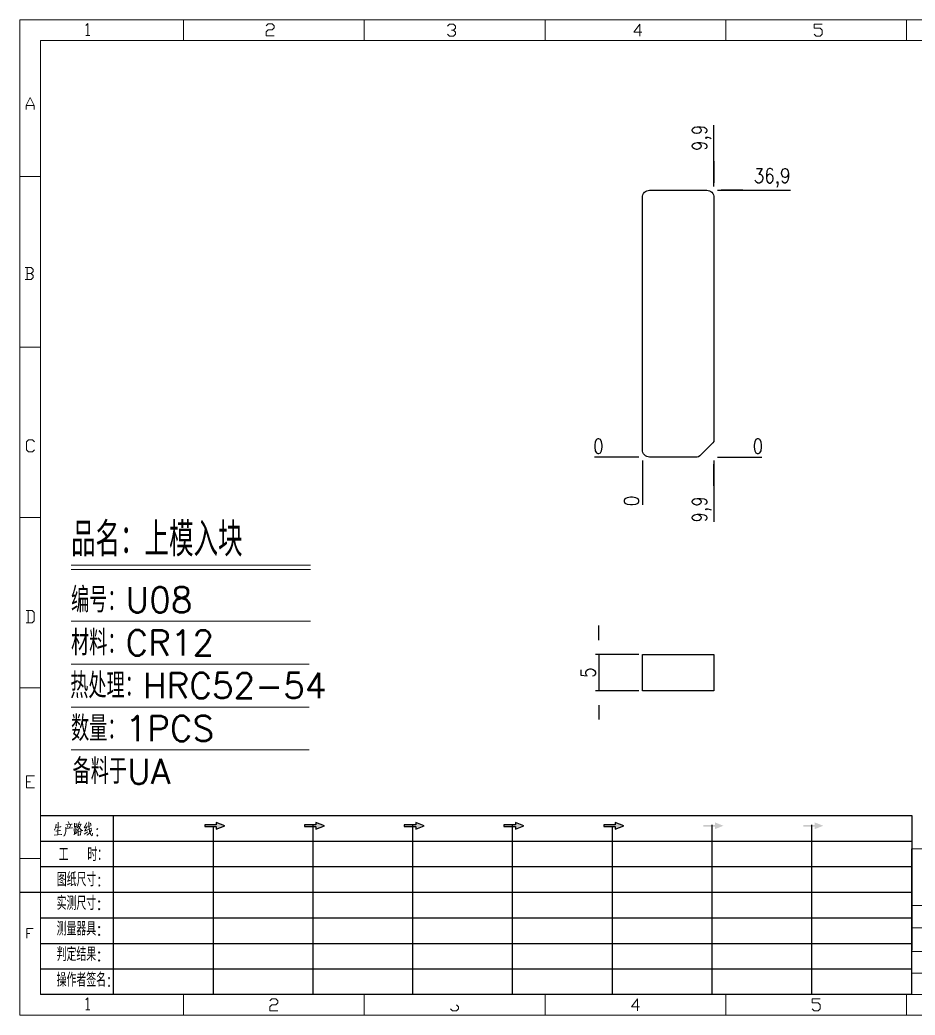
# Model space of a CAD drawing. Header units: millimetres. Extents: x 88508 to 142116, y -5268 to 20283.
# Drawn here: x 97445.1 to 97568.9, y 18138.7 to 18276.3 of the extents above; entities that cross this region are included whole.
import ezdxf
from ezdxf.enums import TextEntityAlignment as Align

# ---------------------------------------------------------------- set-up
doc = ezdxf.new("R2010")
doc.units = ezdxf.units.MM
for name, color, linetype in [('DIM', 4, 'Continuous'), ('MATER', 8, 'Continuous'), ('PPS_P', 2, 'Continuous')]:
    doc.layers.add(name, color=color, linetype=linetype)
doc.styles.add('chinesef_fs', font='simplex.shx', dxfattribs={"bigfont": 'gbcbig.shx'})
doc.styles.add('GBENOR_', font='gbenor.shx', dxfattribs={"bigfont": 'gbcbig'})
doc.styles.get("Standard").update_dxf_attribs({"font": 'txt.shx', "width": 0.85, "bigfont": 'ctxt.shx'})
doc.styles.add('TXT', font='txt.shx', dxfattribs={"width": 0.8, "bigfont": 'ctxt.shx'})
doc.dimstyles.new('T-2-WX', dxfattribs={"dimtxt": 2, "dimasz": 2, "dimexe": 0.5, "dimexo": 0.5, "dimgap": 0.5, "dimtad": 1, "dimtxsty": 'Standard', "dimblk": 'OPEN30', "dimcen": 0, "dimazin": 3, "dimtfac": 1, "dimtmove": 0, "dimatfit": 3, "dimldrblk": 'OPEN30', "dimlwd": -1, "dimlwe": -1})

# ---------------------------------------------------------------- blocks, each defined once
blk = doc.blocks.new('*D9627')
at = {"layer": 'Defpoints', "color": 0}
for p in [(97531.22, 18188.52), (97525.22, 18183.52), (97531.22, 18183.52)]:
    blk.add_point(p, dxfattribs=at)
at = {"layer": 'DIM', "color": 0}
for p, q in [((97525.22, 18190.52), (97525.22, 18192.52)), ((97530.72, 18188.52), (97524.72, 18188.52)), ((97525.22, 18188.52), (97525.22, 18183.52)), ((97530.72, 18183.52), (97524.72, 18183.52)), ((97525.22, 18181.52), (97525.22, 18179.52))]:
    blk.add_line(p, q, dxfattribs=at)
at = {"layer": 'DIM', "color": 0, "insert": (97523.72, 18186.02), "char_height": 2, "attachment_point": 5, "rotation": 90}
blk.add_mtext('5', dxfattribs=at)
blk = doc.blocks.new('_Open30')
blk = doc.blocks.new('*D9628')
at = {"layer": 'Defpoints', "color": 0}
for p in [(97531.22, 18215.83), (97541.12, 18215.83), (97546.12, 18215.83)]:
    blk.add_point(p, dxfattribs=at)
at = {"layer": 'DIM', "color": 0}
blk.add_line((97541.62, 18215.83), (97547.75, 18215.83), dxfattribs=at)
at = {"layer": 'DIM', "color": 0, "insert": (97547.19, 18217.33), "char_height": 2, "attachment_point": 5}
blk.add_mtext('0', dxfattribs=at)
blk = doc.blocks.new('*D9629')
at = {"layer": 'Defpoints', "color": 0}
for p in [(97541.12, 18252.73), (97546.12, 18252.73), (97531.22, 18215.83)]:
    blk.add_point(p, dxfattribs=at)
at = {"layer": 'DIM', "color": 0}
for p, q in [((97541.62, 18252.73), (97545.12, 18252.73)), ((97545.12, 18252.73), (97542.12, 18252.73)), ((97542.12, 18252.73), (97551.72, 18252.73))]:
    blk.add_line(p, q, dxfattribs=at)
at = {"layer": 'DIM', "color": 0, "insert": (97549.17, 18254.42), "char_height": 2, "attachment_point": 5}
blk.add_mtext('36,9', dxfattribs=at)
blk = doc.blocks.new('*D9630')
at = {"layer": 'Defpoints', "color": 0}
for p in [(97526.22, 18215.83), (97531.22, 18215.83), (97531.22, 18215.83)]:
    blk.add_point(p, dxfattribs=at)
at = {"layer": 'DIM', "color": 0}
blk.add_line((97530.72, 18215.83), (97524.59, 18215.83), dxfattribs=at)
at = {"layer": 'DIM', "color": 0, "insert": (97525.15, 18217.33), "char_height": 2, "attachment_point": 5}
blk.add_mtext('0', dxfattribs=at)
blk = doc.blocks.new('*D9631')
at = {"layer": 'Defpoints', "color": 0}
for p in [(97531.22, 18215.83), (97541.12, 18215.83), (97541.12, 18210.83)]:
    blk.add_point(p, dxfattribs=at)
at = {"layer": 'DIM', "color": 0}
for p, q in [((97541.12, 18215.33), (97541.12, 18211.83)), ((97541.12, 18211.83), (97541.12, 18214.83)), ((97541.12, 18214.83), (97541.12, 18206.85))]:
    blk.add_line(p, q, dxfattribs=at)
at = {"layer": 'DIM', "color": 0, "insert": (97539.43, 18208.59), "char_height": 2, "attachment_point": 5, "rotation": 90}
blk.add_mtext('9,9', dxfattribs=at)
blk = doc.blocks.new('*D9632')
at = {"layer": 'Defpoints', "color": 0}
for p in [(97531.22, 18215.83), (97531.22, 18215.83), (97531.22, 18210.83)]:
    blk.add_point(p, dxfattribs=at)
at = {"layer": 'DIM', "color": 0}
blk.add_line((97531.22, 18215.33), (97531.22, 18209.2), dxfattribs=at)
at = {"layer": 'DIM', "color": 0, "insert": (97529.72, 18209.76), "char_height": 2, "attachment_point": 5, "rotation": 90}
blk.add_mtext('0', dxfattribs=at)
blk = doc.blocks.new('*D9633')
at = {"layer": 'Defpoints', "color": 0}
for p in [(97541.12, 18257.73), (97541.12, 18252.73), (97531.22, 18215.83)]:
    blk.add_point(p, dxfattribs=at)
at = {"layer": 'DIM', "color": 0}
for p, q in [((97541.12, 18253.73), (97541.12, 18261.71)), ((97541.12, 18253.23), (97541.12, 18256.73)), ((97541.12, 18256.73), (97541.12, 18253.73))]:
    blk.add_line(p, q, dxfattribs=at)
at = {"layer": 'DIM', "color": 0, "insert": (97539.43, 18259.97), "char_height": 2, "attachment_point": 5, "rotation": 90}
blk.add_mtext('9,9', dxfattribs=at)
blk = doc.blocks.new('U40')
for points in [[(351.8, 337.7), (351.8, 333.2), (367, 339.3), (351.8, 345.3), (351.8, 340.8), (331.2, 340.8), (331.2, 337.7)], [(545.7, 339.3), (530.6, 345.3), (530.6, 340.8), (509.9, 340.8), (509.9, 337.7), (530.6, 337.7), (530.6, 333.2)], [(724.5, 339.3), (709.3, 345.3), (709.3, 340.8), (688.7, 340.8), (688.7, 337.7), (709.3, 337.7), (709.3, 333.2)], [(903.3, 339.3), (888.1, 345.3), (888.1, 340.8), (867.5, 340.8), (867.5, 337.7), (888.1, 337.7), (888.1, 333.2)], [(1082.1, 339.3), (1066.9, 345.3), (1066.9, 340.8), (1046.3, 340.8), (1046.3, 337.7), (1066.9, 337.7), (1066.9, 333.2)], [(1245.7, 337.7), (1245.7, 333.2), (1260.9, 339.3), (1245.7, 345.3), (1245.7, 340.8), (1225.1, 340.8), (1225.1, 337.7)], [(1424.5, 337.7), (1424.5, 333.2), (1439.7, 339.3), (1424.5, 345.3), (1424.5, 340.8), (1403.8, 340.8), (1403.8, 337.7)]]:
    blk.add_hatch(color=3).paths.add_polyline_path(points)
at = {"color": 254, "lineweight": 18}
for p, q in [((0, 1783.5), (0, 0)), ((0, 1783.5), (2530.2, 1783.5)), ((941.1, 1783.5), (941.1, 1746.5)), ((1265.1, 1783.5), (1265.1, 1746.5)), ((1589.1, 1783.5), (1589.1, 1746.5)), ((37, 37), (37, 1746.5)), ((37, 1746.5), (2493.2, 1746.5)), ((0, 1502.7), (37, 1502.7)), ((0, 1197.2), (37, 1197.2)), ((0, 891.7), (37, 891.7)), ((0, 586.3), (37, 586.3)), ((1598.1, 298), (2493.2, 298)), ((0, 280.8), (37, 280.8)), ((1598.2, 196.6), (2493.2, 196.6)), ((2493.2, 156.4), (1598.2, 156.4)), ((2493.2, 114.1), (1598.2, 114.1)), ((2493.2, 75), (1598.2, 75)), ((37, 37), (2493.2, 37)), ((941.1, 0), (941.1, 37)), ((1265.1, 0), (1265.1, 37)), ((1589.1, 0), (1589.1, 37)), ((0, 0), (2530.2, 0))]:
    blk.add_line(p, q, dxfattribs=at)
at = {"color": 254, "linetype": 'Continuous', "lineweight": 18}
for p, q in [((293.1, 1783.5), (293.1, 1746.5)), ((617.1, 1783.5), (617.1, 1746.5)), ((1598.1, 298), (1598.1, 37)), ((1598.2, 298), (1598.2, 37)), ((293.1, 0), (293.1, 37)), ((617.1, 0), (617.1, 37))]:
    blk.add_line(p, q, dxfattribs=at)
for p, q in [((38, 357.6), (1598.2, 357.6)), ((1598.2, 357.6), (1598.2, 116.2)), ((38, 311.8), (1598.2, 311.8)), ((37.1, 266), (1598.2, 266)), ((0.1, 220.2), (1598.2, 220.2)), ((37.1, 174.4), (1598.2, 174.4)), ((37.1, 128.6), (1598.2, 128.6)), ((37.1, 82.8), (1598.2, 82.8))]:
    blk.add_line(p, q)
at = {"color": 254}
for p, q in [((167.8, 37), (167.8, 357.6)), ((525.5, 37), (525.5, 340.8)), ((704.3, 37), (704.3, 340.8)), ((883.1, 37), (883.1, 340.8)), ((1240.6, 37), (1240.6, 340.8)), ((1419.4, 37), (1419.4, 340.8)), ((346.7, 37), (346.7, 337.9)), ((1061.9, 37), (1061.9, 337.7)), ((1598.2, 37), (38, 37))]:
    blk.add_line(p, q, dxfattribs=at)
at = {"color": 92, "lineweight": 18}
for points in [[(118.3, 1773.7), (121.9, 1777.3), (121.9, 1755.8)], [(441.4, 1773.1), (445, 1776.7), (452.2, 1776.7), (455.8, 1773.1), (455.8, 1769.5), (452.2, 1765.9), (445, 1765.9), (441.4, 1762.3), (441.4, 1755.1), (455.8, 1755.1)], [(766.4, 1772.4), (770, 1776), (777.2, 1776), (780.8, 1772.4), (780.8, 1768.8), (777.2, 1765.2), (773.6, 1765.2)], [(1114.4, 1761.4), (1100, 1761.4), (1110.8, 1775.8), (1110.8, 1754.2)], [(1423.4, 1757.7), (1427, 1754.1), (1434.2, 1754.1), (1437.8, 1757.7), (1437.8, 1764.9), (1434.2, 1768.5), (1423.4, 1768.5), (1423.4, 1775.7), (1437.8, 1775.7)], [(118.3, 1755.8), (125.5, 1755.8)], [(777.2, 1765.2), (780.8, 1761.6), (780.8, 1758), (777.2, 1754.4), (770, 1754.4), (766.4, 1758)], [(11.1, 1622.8), (11.1, 1630), (18.3, 1644.4), (25.5, 1630), (25.5, 1622.8)], [(11.1, 1630), (25.5, 1630)], [(20, 1329), (23.6, 1332.6), (23.6, 1336.2), (20, 1339.8), (9.2, 1339.8)], [(12.8, 1339.8), (12.8, 1318.2)], [(9.2, 1318.2), (20, 1318.2), (23.6, 1321.8), (23.6, 1325.4), (20, 1329), (12.8, 1329)], [(26.1, 1013.2), (22.5, 1009.6), (15.3, 1009.6), (11.7, 1013.2), (11.7, 1027.6), (15.3, 1031.2), (22.5, 1031.2), (26.1, 1027.6)], [(11, 703.2), (21.8, 703.2), (25.4, 706.8), (25.4, 721.2), (21.8, 724.8), (11, 724.8)], [(14.6, 724.8), (14.6, 703.2)], [(26.1, 407), (11.7, 407), (11.7, 428.6), (26.1, 428.6)], [(11.7, 417.8), (18.9, 417.8)], [(12.3, 137.7), (12.3, 155), (23.8, 155)], [(12.3, 146.4), (18.1, 146.4)], [(118.3, 27.4), (121.9, 31), (121.9, 9.4)], [(447.9, 25.7), (451.5, 29.3), (458.7, 29.3), (462.3, 25.7), (462.3, 22.1), (458.7, 18.5), (451.5, 18.5), (447.9, 14.9), (447.9, 7.7), (462.3, 7.7)], [(782.7, 18.5), (786.3, 14.9), (786.3, 11.3), (782.7, 7.7), (775.5, 7.7), (771.9, 11.3)], [(1110.3, 14.9), (1095.9, 14.9), (1106.7, 29.3), (1106.7, 7.7)], [(1419.9, 11.3), (1423.5, 7.7), (1430.7, 7.7), (1434.3, 11.3), (1434.3, 18.5), (1430.7, 22.1), (1419.9, 22.1), (1419.9, 29.3), (1434.3, 29.3)], [(118.3, 9.4), (125.5, 9.4)]]:
    blk.add_lwpolyline(points, dxfattribs=at)
at = {"color": 92, "lineweight": 0}
for points in [[(65, 342.2), (64.8, 341), (64.1, 337.9), (63.6, 335.7), (62.8, 333.5), (62.1, 331.4)], [(68.4, 345.9), (68.7, 344.4), (68.1, 322.9)], [(82.6, 340.8), (93.7, 342.2), (93.3, 342.4), (92.4, 342)], [(86.1, 336.1), (86, 337.5), (85.3, 339.8)], [(86.7, 346.7), (87.9, 344.6), (88.3, 343)], [(90.3, 341), (90.4, 339.6), (89.1, 335.3)], [(97.8, 344), (98.1, 342.6), (98.1, 340.8), (98.1, 337.9), (98.1, 336.3), (98.2, 337.7), (102.1, 338.3), (101.8, 338.3), (102.1, 343.6), (102.1, 343.2), (102.1, 342.8), (98.2, 342.2)], [(105.5, 341.2), (105.9, 341), (109.6, 341.8), (109.3, 342.6), (108.5, 339.6), (107.6, 337.3), (106.9, 335.9), (105.9, 334.3), (104.3, 332), (103.1, 330.4), (101.9, 329.4)], [(106.6, 346.5), (106.5, 345.2), (105.1, 341.2), (104.2, 338.9), (103.1, 336.3), (102.6, 335.5)], [(104.9, 339.1), (105.3, 338.7), (107, 335.7), (108.6, 333.3), (109.9, 331.2), (110.3, 330.8), (112.6, 330.8), (110.2, 331.2), (109, 332.6)], [(119.3, 344.8), (119.1, 343.8), (116.8, 338.5), (115.4, 335.5), (119.3, 336.3)], [(120.3, 339.4), (118.1, 333.5), (116.4, 330), (116.1, 329.8), (120.5, 331.4)], [(121.7, 336.7), (127.7, 339.6)], [(123.4, 346.5), (123.5, 345.4), (123.5, 340.8), (123.8, 337.3), (124, 335.3), (124.2, 333.1), (124.5, 331), (124.8, 329), (125.2, 327.4), (125.9, 325.7), (126.9, 323.9), (127.9, 322.7), (128.9, 321.7), (129.6, 321.3), (129.9, 326.1), (129.4, 321.5)], [(127.7, 341.6), (127.2, 342.4), (125.7, 344.2)], [(61.4, 322.3), (68.2, 322.9), (75.3, 323.7), (74.9, 323.9), (73.8, 323.5)], [(63.8, 335.9), (73.4, 337.5), (73.1, 337.7), (72.5, 337.3)], [(64.5, 329.6), (64.8, 329.6), (65.1, 329.6), (72.5, 331), (71.9, 331), (70.9, 330.8)], [(82.6, 335.1), (82.6, 331.8), (82.3, 329), (81.9, 326.8), (81.2, 324.9), (80.3, 323.1), (79.6, 321.9), (78.8, 320.9)], [(93.3, 335.5), (94.1, 335.7), (94.3, 335.5), (82.6, 334.3), (82.6, 335.1), (82.2, 336.9)], [(96.5, 323.9), (102.8, 327.2)], [(97.2, 334.3), (97.5, 333.5), (97.7, 324.7)], [(100.2, 337.9), (100.1, 325.9)], [(100.2, 332.6), (102.4, 333.1)], [(104.2, 330), (104.5, 329), (104.5, 321.1), (104.3, 322.1), (104.5, 322.7), (109.2, 323.1), (108.6, 323.1), (109, 329.2), (109, 330), (109.3, 329.4), (108.6, 329.4), (104.6, 328.8)], [(115.3, 324.3), (121.5, 328.2)], [(128.2, 332.4), (128.1, 331.6), (126.9, 329.6), (125.8, 328), (124.5, 326.3), (123, 324.7), (121.4, 323.3), (120.1, 322.3)], [(121.4, 332.2), (128.8, 335.1)]]:
    blk.add_lwpolyline(points, dxfattribs=at)
for points in [[(367, 339.3), (351.8, 345.3), (351.8, 340.8), (331.2, 340.8), (331.2, 337.7), (351.8, 337.7), (351.8, 333.2), (367, 339.3)], [(545.7, 339.3), (530.6, 345.3), (530.6, 340.8), (509.9, 340.8), (509.9, 337.7), (530.6, 337.7), (530.6, 333.2), (545.7, 339.3)], [(724.5, 339.3), (709.3, 345.3), (709.3, 340.8), (688.7, 340.8), (688.7, 337.7), (709.3, 337.7), (709.3, 333.2), (724.5, 339.3)], [(903.3, 339.3), (888.1, 345.3), (888.1, 340.8), (867.5, 340.8), (867.5, 337.7), (888.1, 337.7), (888.1, 333.2), (903.3, 339.3)], [(1082.1, 339.3), (1066.9, 345.3), (1066.9, 340.8), (1046.3, 340.8), (1046.3, 337.7), (1066.9, 337.7), (1066.9, 333.2), (1082.1, 339.3)]]:
    blk.add_lwpolyline(points)
for points in [[(138.7, 332.4), (139.4, 333.5), (138.7, 334.5), (138, 333.5)], [(138.7, 320.9), (139.4, 321.9), (138.7, 322.9), (138, 321.9)]]:
    blk.add_lwpolyline(points, close=True, dxfattribs=at)
at = {"color": 3, "style": 'chinesef_fs'}
for s, p in [('工  时：', (69.5, 275.7)), ('图纸尺寸:', (66.2, 230.9)), ('实测尺寸:', (65.9, 188.4)), ('测量器具:', (65.9, 142.6)), ('判定结果:', (65.9, 96.8)), ('操作者签名:', (65.9, 51))]:
    blk.add_text(s, height=24.57, dxfattribs=at).set_placement(p)
at = {"lineweight": 18, "style": 'GBENOR_'}
blk.add_attdef('文档路径', (2126, 386.9), '', height=17.8, dxfattribs=at)
at = {"lineweight": 20, "style": 'TXT'}
for tag, height, p in [('18-**-**', 16.3, (1866.6, 256.2)), ('客户名称', 16.1, (1741.1, 134, 0)), ('料厚:', 16.1, (1741.3, 93.2, 0))]:
    blk.add_attdef(tag, text='', height=height, dxfattribs=at).set_placement(p, align=Align.MIDDLE)
for tag, p, height in [('88888', (1850.9, 207.5), 14.9), ('材质:', (1691.2, 168, 0), 16.1), ('核准', (1869.4, 127.5, 0), 16.1), ('设计', (1868.8, 88.3, 0), 16.1), ('绘图', (1868.2, 49.1, 0), 16.1)]:
    blk.add_attdef(tag, p, '', height=height, dxfattribs=at)
for tag, p, height, width in [('3', (2234.7, 206.9), 15.8, 0.7), ('4', (2234.7, 167.4), 15.8, 0.7), ('核准日期', (2041.1, 124.2, 0), 16.1, 0.68), ('设计日期', (2041.1, 84.5, 0), 16.1, 0.68), ('1', (2251.9, 85.9), 14.6, 0.7), ('绘图日期', (2040.9, 46.4, 0), 16.1, 0.68), ('2', (2235, 49.2), 14.6, 0.7)]:
    blk.add_attdef(tag, p, '', height=height, dxfattribs=dict(at, width=width))

msp = doc.modelspace()

# ---------------------------------------------------------------- linework, layer by layer
at = {"layer": 'DIM', "color": 4, "linetype": 'Continuous', "lineweight": 13}
for p, q in [((97452.216, 18200.868), (97485.312, 18200.868)), ((97452.216, 18200.258), (97485.312, 18200.258)), ((97452.216, 18193.113), (97485.312, 18193.113)), ((97452.216, 18187.187), (97485.168, 18187.187)), ((97452.216, 18181.262), (97485.168, 18181.262)), ((97452.216, 18175.337), (97485.168, 18175.337))]:
    msp.add_line(p, q, dxfattribs=at)
at = {"layer": 'MATER', "color": 2}
msp.add_lwpolyline([(97531.221, 18188.519), (97541.121, 18188.519), (97541.121, 18183.519), (97531.221, 18183.519)], close=True, dxfattribs=at)
at = {"layer": 'PPS_P', "linetype": 'Continuous'}
msp.add_lwpolyline([(97538.792, 18215.829), (97532.221, 18215.829, -0.4142136), (97531.221, 18216.829), (97531.221, 18251.729, -0.4142136), (97532.221, 18252.729), (97540.121, 18252.729, -0.4142136), (97541.121, 18251.729), (97541.121, 18218.157, -0.1989124), (97540.974, 18217.804), (97539.146, 18215.975, -0.1989124)], format="xyb", close=True, dxfattribs=at)

# ---------------------------------------------------------------- block references
at = {"ltscale": 3, "xscale": 0.0771614115854302, "yscale": 0.0771614115854302, "zscale": 0.0771614115854302}
msp.add_blockref('U40', (97445.144, 18138.662), dxfattribs=at)

# ---------------------------------------------------------------- texts
at = {"layer": 'DIM', "color": 3, "linetype": 'Continuous', "lineweight": 13, "style": 'chinesef_fs'}
for s, height, p in [('品名：上模入块', 4.7054, (97452.216, 18202.088)), ('编号：U08', 3.4854, (97452.216, 18194.332)), ('材料：CR12', 3.4854, (97452.216, 18188.407)), ('热处理：HRC52-54', 3.48545, (97452.109, 18182.482)), ('数量：1PCS', 3.4854, (97452.216, 18176.557)), ('备料于UA', 3.4854, (97452.428, 18170.631))]:
    msp.add_text(s, height=height, dxfattribs=at).set_placement(p)

# ---------------------------------------------------------------- dimensions: what is measured, and where the dimension line sits
at = {"layer": 'DIM'}
for feature_location, offset, dtype, origin, picture, middle in [((97541.121, 18252.729), (0, 5), 1, (97531.221, 18215.829), '*D9633', (97539.43, 18259.969)), ((97541.121, 18252.729), (5, 0), 0, (97531.221, 18215.829), '*D9629', (97549.171, 18254.419)), ((97531.220739358, 18215.828758147), (-5, 0), 0, (97531.220739358, 18215.828758147), '*D9630', (97525.154072692, 18217.328758147)), ((97541.120739378, 18215.828758147), (5, 0), 0, (97531.220739358, 18215.828758147), '*D9628', (97547.187406045, 18217.328758147)), ((97531.220739358, 18215.828758147), (0, -5), 1, (97531.220739358, 18215.828758147), '*D9632', (97529.720739358, 18209.76209148)), ((97541.121, 18215.829), (0, -5), 1, (97531.221, 18215.829), '*D9631', (97539.43, 18208.588))]:
    dim = msp.add_ordinate_dim(feature_location=feature_location, offset=offset, dtype=dtype, origin=origin, dimstyle='T-2-WX', dxfattribs=at)
    dim.commit()
    dim.dimension.update_dxf_attribs({"geometry": picture, "text_midpoint": middle})
dim = msp.add_linear_dim(base=(97525.221, 18183.519), p1=(97531.221, 18188.519), p2=(97531.221, 18183.519), angle=90, dimstyle='T-2-WX', dxfattribs=at)
dim.commit()
dim.dimension.update_dxf_attribs({"geometry": '*D9627', "text_midpoint": (97523.721, 18186.019)})

doc.saveas('drawing.dxf')
